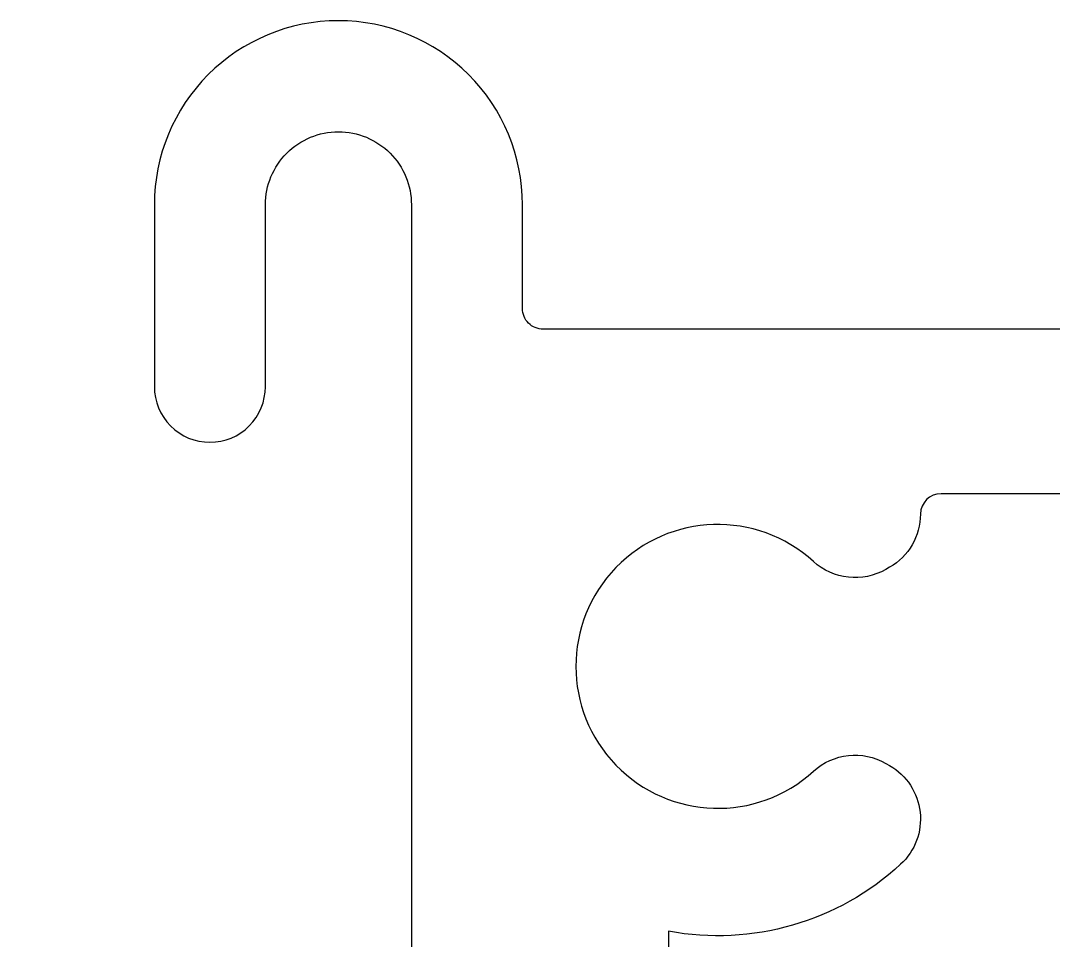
# Model space of a CAD drawing. Extents: x -7.4 to 79.9, y -10.6 to 40.1.
# Drawn here: x 19.393 to 19.895, y 6.943 to 7.391 of the extents above; entities that cross this region are included whole.
import ezdxf

# ---------------------------------------------------------------- set-up
doc = ezdxf.new("R2010")
doc.units = 0
doc.header["$LTSCALE"] = 0.25
doc.header["$MEASUREMENT"] = 0
doc.layers.get('0').update_dxf_attribs({"linetype": 'CONTINUOUS'})
doc.layers.add('FRAME', color=1, linetype='CONTINUOUS')

# ---------------------------------------------------------------- blocks, each defined once
blk = doc.blocks.new('05P02-T-BAR')
for points in [[(-0.5435, 1.423), (-0.5435, 1.871, -0.414214), (-0.5335, 1.881), (-0.483, 1.881, 0.414214), (-0.3935, 1.9705, 0.414214), (-0.483, 2.06), (-0.5715, 2.06, 0.414214), (-0.5985, 2.033), (-0.5985, 2.033, 0.414214), (-0.5715, 2.006), (-0.483, 2.006, -0.414214), (-0.4475, 1.9705), (-0.4475, 1.9705, -0.414214), (-0.483, 1.935), (-2.0835, 1.935), (-2.0835, 2.01765), (-2.03451, 2.1025, 0.57735), (-2.0475, 2.125), (-2.1635, 2.125), (-2.1635, 1.406)], [(-0.6235, 1.378), (-0.6235, 1.67748, 0.412738), (-0.63345, 1.68748, -0.266599), (-0.65928, 1.70248), (-0.66033, 1.70429, -0.326659), (-0.65651, 1.73951, 2.265178), (-0.75849, 1.73951, -0.326659), (-0.75467, 1.70429), (-0.75572, 1.70248, -0.505571), (-0.80374, 1.69713, -0.236746), (-0.83628, 1.81), (-1.7494, 1.81, 0.298217), (-1.75856, 1.804, -0.298217), (-1.78606, 1.786), (-1.78815, 1.786, -0.326659), (-1.81674, 1.80691, 2.265178), (-1.86773, 1.7186, -0.326659), (-1.83533, 1.70429), (-1.83428, 1.70248, -0.505571), (-1.85365, 1.65822, -0.53888), (-2.01128, 1.81), (-2.0835, 1.81), (-2.0835, 1.368)]]:
    blk.add_lwpolyline(points, format="xyb")

msp = doc.modelspace()

# ---------------------------------------------------------------- block references
at = {"layer": 'FRAME', "rotation": 90}
msp.add_blockref('05P02-T-BAR', (21.51829, 7.78414), dxfattribs=at)

doc.saveas('drawing.dxf')
